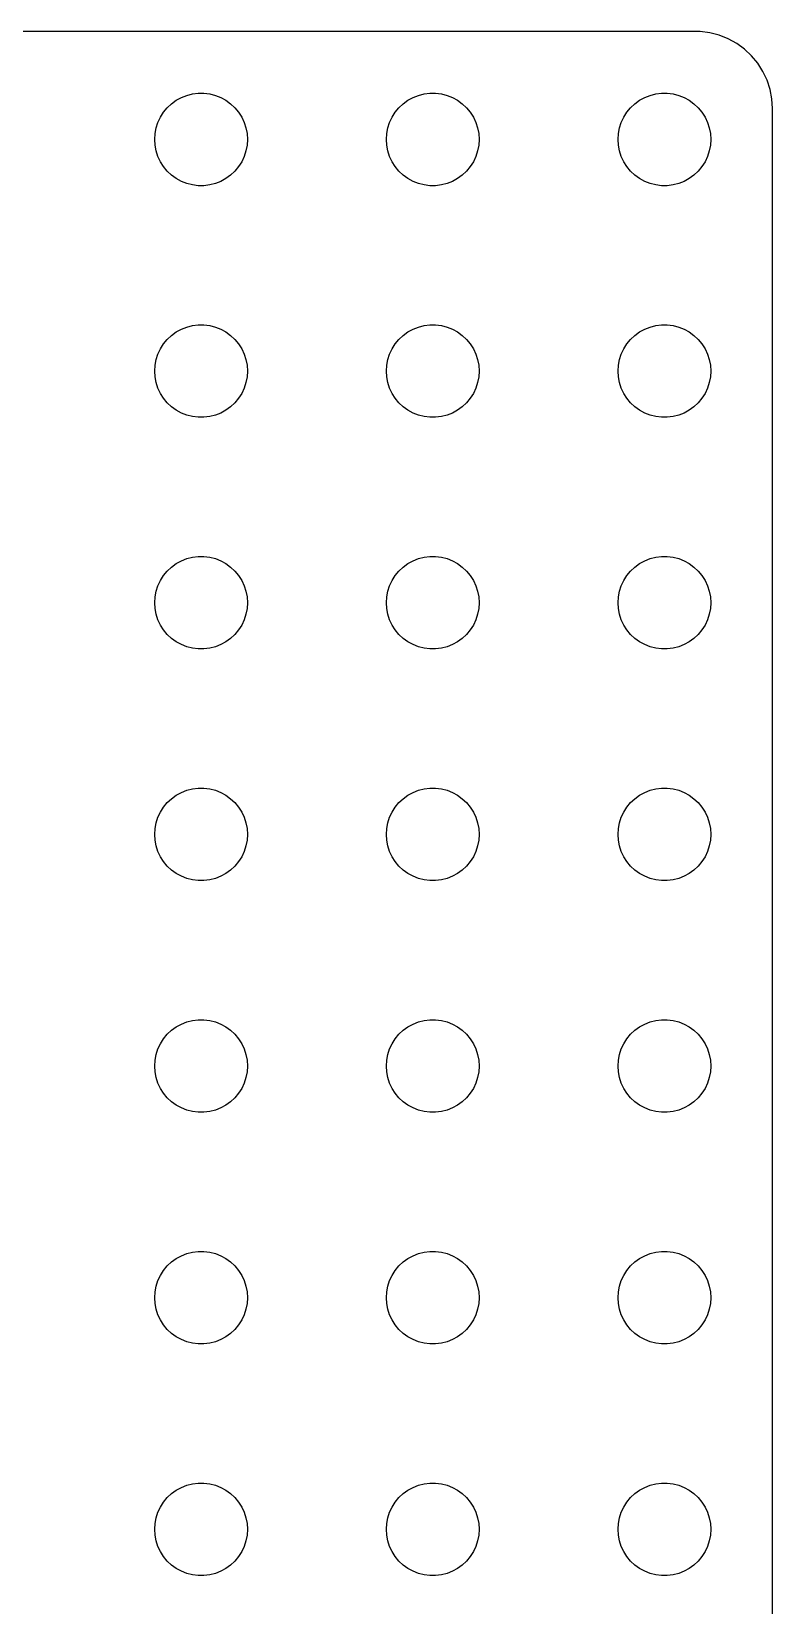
# Model space of a CAD drawing. Header units: metres. Extents: x -97 to 97, y -97 to 97.
# Drawn here: x 49 to 97, y -4.9 to 97 of the extents above; entities that cross this region are included whole.
import ezdxf

# ---------------------------------------------------------------- set-up
doc = ezdxf.new("R2010")
doc.units = ezdxf.units.M

msp = doc.modelspace()

# ---------------------------------------------------------------- linework, layer by layer
for p, q in [((92.3139, 96.9901), (-92.3139, 96.9901)), ((92.9369, 96.9114), (92.3139, 96.9901)), ((93.5451, 96.7553), (92.9369, 96.9114)), ((94.1289, 96.5241), (93.5451, 96.7553)), ((94.6791, 96.2216), (94.1289, 96.5241)), ((95.1871, 95.8526), (94.6791, 96.2216)), ((95.6448, 95.4227), (95.1871, 95.8526)), ((96.0451, 94.9389), (95.6448, 95.4227)), ((96.3815, 94.4088), (96.0451, 94.9389)), ((96.6489, 93.8406), (96.3815, 94.4088)), ((96.8429, 93.2434), (96.6489, 93.8406)), ((58.7227, 92.7145), (59.0729, 92.8532)), ((59.0729, 92.8532), (59.4379, 92.9469)), ((59.4379, 92.9469), (59.8116, 92.9941)), ((59.8116, 92.9941), (60.1884, 92.9941)), ((60.1884, 92.9941), (60.5621, 92.9469)), ((60.5621, 92.9469), (60.927, 92.8532)), ((60.927, 92.8532), (61.2773, 92.7145)), ((73.7227, 92.7145), (74.073, 92.8532)), ((74.073, 92.8532), (74.4379, 92.9469)), ((74.4379, 92.9469), (74.8116, 92.9941)), ((74.8116, 92.9941), (75.1884, 92.9941)), ((75.1884, 92.9941), (75.5621, 92.9469)), ((75.5621, 92.9469), (75.927, 92.8532)), ((75.927, 92.8532), (76.2773, 92.7145)), ((88.7227, 92.7145), (89.073, 92.8532)), ((89.073, 92.8532), (89.4379, 92.9469)), ((89.4379, 92.9469), (89.8116, 92.9941)), ((89.8116, 92.9941), (90.1884, 92.9941)), ((90.1884, 92.9941), (90.5621, 92.9469)), ((90.5621, 92.9469), (90.927, 92.8532)), ((90.927, 92.8532), (91.2773, 92.7145)), ((96.9606, 92.6267), (96.8429, 93.2434)), ((57.3711, 91.4453), (57.5729, 91.7634)), ((57.5729, 91.7634), (57.8131, 92.0536)), ((57.8131, 92.0536), (58.0877, 92.3115)), ((58.0877, 92.3115), (58.3925, 92.533)), ((58.3925, 92.533), (58.7227, 92.7145)), ((61.2773, 92.7145), (61.6075, 92.533)), ((61.6075, 92.533), (61.9123, 92.3115)), ((61.9123, 92.3115), (62.1869, 92.0536)), ((62.1869, 92.0536), (62.427, 91.7634)), ((62.427, 91.7634), (62.6289, 91.4453)), ((72.3711, 91.4453), (72.573, 91.7634)), ((72.573, 91.7634), (72.8131, 92.0536)), ((72.8131, 92.0536), (73.0877, 92.3115)), ((73.0877, 92.3115), (73.3925, 92.533)), ((73.3925, 92.533), (73.7227, 92.7145)), ((76.2773, 92.7145), (76.6075, 92.533)), ((76.6075, 92.533), (76.9123, 92.3115)), ((76.9123, 92.3115), (77.1869, 92.0536)), ((77.1869, 92.0536), (77.427, 91.7634)), ((77.427, 91.7634), (77.6289, 91.4453)), ((87.3711, 91.4453), (87.573, 91.7634)), ((87.573, 91.7634), (87.8131, 92.0536)), ((87.8131, 92.0536), (88.0877, 92.3115)), ((88.0877, 92.3115), (88.3925, 92.533)), ((88.3925, 92.533), (88.7227, 92.7145)), ((91.2773, 92.7145), (91.6075, 92.533)), ((91.6075, 92.533), (91.9123, 92.3115)), ((91.9123, 92.3115), (92.1869, 92.0536)), ((92.1869, 92.0536), (92.427, 91.7634)), ((92.427, 91.7634), (92.6289, 91.4453)), ((97, 92), (96.9606, 92.6267)), ((97, -92), (97, 92)), ((57.0237, 90.376), (57.0942, 90.7461)), ((57.0942, 90.7461), (57.2107, 91.1044)), ((57.2107, 91.1044), (57.3711, 91.4453)), ((62.6289, 91.4453), (62.7893, 91.1044)), ((62.7893, 91.1044), (62.9057, 90.7461)), ((62.9057, 90.7461), (62.9763, 90.376)), ((72.0237, 90.376), (72.0943, 90.7461)), ((72.0943, 90.7461), (72.2107, 91.1044)), ((72.2107, 91.1044), (72.3711, 91.4453)), ((77.6289, 91.4453), (77.7893, 91.1044)), ((77.7893, 91.1044), (77.9057, 90.7461)), ((77.9057, 90.7461), (77.9763, 90.376)), ((87.0237, 90.376), (87.0943, 90.7461)), ((87.0943, 90.7461), (87.2107, 91.1044)), ((87.2107, 91.1044), (87.3711, 91.4453)), ((92.6289, 91.4453), (92.7893, 91.1044)), ((92.7893, 91.1044), (92.9057, 90.7461)), ((92.9057, 90.7461), (92.9763, 90.376)), ((57, 90), (57.0237, 90.376)), ((57.0237, 89.624), (57, 90)), ((62.9763, 90.376), (63, 90)), ((63, 90), (62.9763, 89.624)), ((72, 90), (72.0237, 90.376)), ((72.0237, 89.624), (72, 90)), ((77.9763, 90.376), (78, 90)), ((78, 90), (77.9763, 89.624)), ((87, 90), (87.0237, 90.376)), ((87.0237, 89.624), (87, 90)), ((92.9763, 90.376), (93, 90)), ((93, 90), (92.9763, 89.624)), ((57.0942, 89.2539), (57.0237, 89.624)), ((57.2107, 88.8956), (57.0942, 89.2539)), ((57.3711, 88.5547), (57.2107, 88.8956)), ((62.7893, 88.8956), (62.6289, 88.5547)), ((62.9057, 89.2539), (62.7893, 88.8956)), ((62.9763, 89.624), (62.9057, 89.2539)), ((72.0943, 89.2539), (72.0237, 89.624)), ((72.2107, 88.8956), (72.0943, 89.2539)), ((72.3711, 88.5547), (72.2107, 88.8956)), ((77.7893, 88.8956), (77.6289, 88.5547)), ((77.9057, 89.2539), (77.7893, 88.8956)), ((77.9763, 89.624), (77.9057, 89.2539)), ((87.0943, 89.2539), (87.0237, 89.624)), ((87.2107, 88.8956), (87.0943, 89.2539)), ((87.3711, 88.5547), (87.2107, 88.8956)), ((92.7893, 88.8956), (92.6289, 88.5547)), ((92.9057, 89.2539), (92.7893, 88.8956)), ((92.9763, 89.624), (92.9057, 89.2539)), ((57.5729, 88.2366), (57.3711, 88.5547)), ((57.8131, 87.9464), (57.5729, 88.2366)), ((58.0877, 87.6885), (57.8131, 87.9464)), ((58.3925, 87.467), (58.0877, 87.6885)), ((61.9123, 87.6885), (61.6075, 87.467)), ((62.1869, 87.9464), (61.9123, 87.6885)), ((62.427, 88.2366), (62.1869, 87.9464)), ((62.6289, 88.5547), (62.427, 88.2366)), ((72.573, 88.2366), (72.3711, 88.5547)), ((72.8131, 87.9464), (72.573, 88.2366)), ((73.0877, 87.6885), (72.8131, 87.9464)), ((73.3925, 87.467), (73.0877, 87.6885)), ((76.9123, 87.6885), (76.6075, 87.467)), ((77.1869, 87.9464), (76.9123, 87.6885)), ((77.427, 88.2366), (77.1869, 87.9464)), ((77.6289, 88.5547), (77.427, 88.2366)), ((87.573, 88.2366), (87.3711, 88.5547)), ((87.8131, 87.9464), (87.573, 88.2366)), ((88.0877, 87.6885), (87.8131, 87.9464)), ((88.3925, 87.467), (88.0877, 87.6885)), ((91.9123, 87.6885), (91.6075, 87.467)), ((92.1869, 87.9464), (91.9123, 87.6885)), ((92.427, 88.2366), (92.1869, 87.9464)), ((92.6289, 88.5547), (92.427, 88.2366)), ((58.7227, 87.2855), (58.3925, 87.467)), ((59.0729, 87.1468), (58.7227, 87.2855)), ((59.4379, 87.0531), (59.0729, 87.1468)), ((59.8116, 87.0059), (59.4379, 87.0531)), ((60.1884, 87.0059), (59.8116, 87.0059)), ((60.5621, 87.0531), (60.1884, 87.0059)), ((60.927, 87.1468), (60.5621, 87.0531)), ((61.2773, 87.2855), (60.927, 87.1468)), ((61.6075, 87.467), (61.2773, 87.2855)), ((73.7227, 87.2855), (73.3925, 87.467)), ((74.073, 87.1468), (73.7227, 87.2855)), ((74.4379, 87.0531), (74.073, 87.1468)), ((74.8116, 87.0059), (74.4379, 87.0531)), ((75.1884, 87.0059), (74.8116, 87.0059)), ((75.5621, 87.0531), (75.1884, 87.0059)), ((75.927, 87.1468), (75.5621, 87.0531)), ((76.2773, 87.2855), (75.927, 87.1468)), ((76.6075, 87.467), (76.2773, 87.2855)), ((88.7227, 87.2855), (88.3925, 87.467)), ((89.073, 87.1468), (88.7227, 87.2855)), ((89.4379, 87.0531), (89.073, 87.1468)), ((89.8116, 87.0059), (89.4379, 87.0531)), ((90.1884, 87.0059), (89.8116, 87.0059)), ((90.5621, 87.0531), (90.1884, 87.0059)), ((90.927, 87.1468), (90.5621, 87.0531)), ((91.2773, 87.2855), (90.927, 87.1468)), ((91.6075, 87.467), (91.2773, 87.2855)), ((58.0877, 77.3115), (58.3925, 77.533)), ((58.3925, 77.533), (58.7227, 77.7145)), ((58.7227, 77.7145), (59.0729, 77.8532)), ((59.0729, 77.8532), (59.4379, 77.9469)), ((59.4379, 77.9469), (59.8116, 77.9941)), ((59.8116, 77.9941), (60.1884, 77.9941)), ((60.1884, 77.9941), (60.5621, 77.9469)), ((60.5621, 77.9469), (60.927, 77.8532)), ((60.927, 77.8532), (61.2773, 77.7145)), ((61.2773, 77.7145), (61.6075, 77.533)), ((61.6075, 77.533), (61.9123, 77.3115)), ((73.0877, 77.3115), (73.3925, 77.533)), ((73.3925, 77.533), (73.7227, 77.7145)), ((73.7227, 77.7145), (74.073, 77.8532)), ((74.073, 77.8532), (74.4379, 77.9469)), ((74.4379, 77.9469), (74.8116, 77.9941)), ((74.8116, 77.9941), (75.1884, 77.9941)), ((75.1884, 77.9941), (75.5621, 77.9469)), ((75.5621, 77.9469), (75.927, 77.8532)), ((75.927, 77.8532), (76.2773, 77.7145)), ((76.2773, 77.7145), (76.6075, 77.533)), ((76.6075, 77.533), (76.9123, 77.3115)), ((88.0877, 77.3115), (88.3925, 77.533)), ((88.3925, 77.533), (88.7227, 77.7145)), ((88.7227, 77.7145), (89.073, 77.8532)), ((89.073, 77.8532), (89.4379, 77.9469)), ((89.4379, 77.9469), (89.8116, 77.9941)), ((89.8116, 77.9941), (90.1884, 77.9941)), ((90.1884, 77.9941), (90.5621, 77.9469)), ((90.5621, 77.9469), (90.927, 77.8532)), ((90.927, 77.8532), (91.2773, 77.7145)), ((91.2773, 77.7145), (91.6075, 77.533)), ((91.6075, 77.533), (91.9123, 77.3115)), ((57.2107, 76.1044), (57.3711, 76.4453)), ((57.3711, 76.4453), (57.5729, 76.7634)), ((57.5729, 76.7634), (57.8131, 77.0536)), ((57.8131, 77.0536), (58.0877, 77.3115)), ((61.9123, 77.3115), (62.1869, 77.0536)), ((62.1869, 77.0536), (62.427, 76.7634)), ((62.427, 76.7634), (62.6289, 76.4453)), ((62.6289, 76.4453), (62.7893, 76.1044)), ((72.2107, 76.1044), (72.3711, 76.4453)), ((72.3711, 76.4453), (72.573, 76.7634)), ((72.573, 76.7634), (72.8131, 77.0536)), ((72.8131, 77.0536), (73.0877, 77.3115)), ((76.9123, 77.3115), (77.1869, 77.0536)), ((77.1869, 77.0536), (77.427, 76.7634)), ((77.427, 76.7634), (77.6289, 76.4453)), ((77.6289, 76.4453), (77.7893, 76.1044)), ((87.2107, 76.1044), (87.3711, 76.4453)), ((87.3711, 76.4453), (87.573, 76.7634)), ((87.573, 76.7634), (87.8131, 77.0536)), ((87.8131, 77.0536), (88.0877, 77.3115)), ((91.9123, 77.3115), (92.1869, 77.0536)), ((92.1869, 77.0536), (92.427, 76.7634)), ((92.427, 76.7634), (92.6289, 76.4453)), ((92.6289, 76.4453), (92.7893, 76.1044)), ((57.0237, 75.376), (57.0942, 75.7461)), ((57.0942, 75.7461), (57.2107, 76.1044)), ((62.7893, 76.1044), (62.9057, 75.7461)), ((62.9057, 75.7461), (62.9763, 75.376)), ((72.0237, 75.376), (72.0943, 75.7461)), ((72.0943, 75.7461), (72.2107, 76.1044)), ((77.7893, 76.1044), (77.9057, 75.7461)), ((77.9057, 75.7461), (77.9763, 75.376)), ((87.0237, 75.376), (87.0943, 75.7461)), ((87.0943, 75.7461), (87.2107, 76.1044)), ((92.7893, 76.1044), (92.9057, 75.7461)), ((92.9057, 75.7461), (92.9763, 75.376)), ((57, 75), (57.0237, 75.376)), ((57.0237, 74.624), (57, 75)), ((57.0942, 74.2539), (57.0237, 74.624)), ((62.9763, 74.624), (62.9057, 74.2539)), ((62.9763, 75.376), (63, 75)), ((63, 75), (62.9763, 74.624)), ((72, 75), (72.0237, 75.376)), ((72.0237, 74.624), (72, 75)), ((72.0943, 74.2539), (72.0237, 74.624)), ((77.9763, 74.624), (77.9057, 74.2539)), ((77.9763, 75.376), (78, 75)), ((78, 75), (77.9763, 74.624)), ((87, 75), (87.0237, 75.376)), ((87.0237, 74.624), (87, 75)), ((87.0943, 74.2539), (87.0237, 74.624)), ((92.9763, 74.624), (92.9057, 74.2539)), ((92.9763, 75.376), (93, 75)), ((93, 75), (92.9763, 74.624)), ((57.2107, 73.8956), (57.0942, 74.2539)), ((57.3711, 73.5547), (57.2107, 73.8956)), ((57.5729, 73.2366), (57.3711, 73.5547)), ((62.6289, 73.5547), (62.427, 73.2366)), ((62.7893, 73.8956), (62.6289, 73.5547)), ((62.9057, 74.2539), (62.7893, 73.8956)), ((72.2107, 73.8956), (72.0943, 74.2539)), ((72.3711, 73.5547), (72.2107, 73.8956)), ((72.573, 73.2366), (72.3711, 73.5547)), ((77.6289, 73.5547), (77.427, 73.2366)), ((77.7893, 73.8956), (77.6289, 73.5547)), ((77.9057, 74.2539), (77.7893, 73.8956)), ((87.2107, 73.8956), (87.0943, 74.2539)), ((87.3711, 73.5547), (87.2107, 73.8956)), ((87.573, 73.2366), (87.3711, 73.5547)), ((92.6289, 73.5547), (92.427, 73.2366)), ((92.7893, 73.8956), (92.6289, 73.5547)), ((92.9057, 74.2539), (92.7893, 73.8956)), ((57.8131, 72.9464), (57.5729, 73.2366)), ((58.0877, 72.6885), (57.8131, 72.9464)), ((58.3925, 72.467), (58.0877, 72.6885)), ((58.7227, 72.2855), (58.3925, 72.467)), ((61.6075, 72.467), (61.2773, 72.2855)), ((61.9123, 72.6885), (61.6075, 72.467)), ((62.1869, 72.9464), (61.9123, 72.6885)), ((62.427, 73.2366), (62.1869, 72.9464)), ((72.8131, 72.9464), (72.573, 73.2366)), ((73.0877, 72.6885), (72.8131, 72.9464)), ((73.3925, 72.467), (73.0877, 72.6885)), ((73.7227, 72.2855), (73.3925, 72.467)), ((76.6075, 72.467), (76.2773, 72.2855)), ((76.9123, 72.6885), (76.6075, 72.467)), ((77.1869, 72.9464), (76.9123, 72.6885)), ((77.427, 73.2366), (77.1869, 72.9464)), ((87.8131, 72.9464), (87.573, 73.2366)), ((88.0877, 72.6885), (87.8131, 72.9464)), ((88.3925, 72.467), (88.0877, 72.6885)), ((88.7227, 72.2855), (88.3925, 72.467)), ((91.6075, 72.467), (91.2773, 72.2855)), ((91.9123, 72.6885), (91.6075, 72.467)), ((92.1869, 72.9464), (91.9123, 72.6885)), ((92.427, 73.2366), (92.1869, 72.9464)), ((59.0729, 72.1468), (58.7227, 72.2855)), ((59.4379, 72.0531), (59.0729, 72.1468)), ((59.8116, 72.0059), (59.4379, 72.0531)), ((60.1884, 72.0059), (59.8116, 72.0059)), ((60.5621, 72.0531), (60.1884, 72.0059)), ((60.927, 72.1468), (60.5621, 72.0531)), ((61.2773, 72.2855), (60.927, 72.1468)), ((74.073, 72.1468), (73.7227, 72.2855)), ((74.4379, 72.0531), (74.073, 72.1468)), ((74.8116, 72.0059), (74.4379, 72.0531)), ((75.1884, 72.0059), (74.8116, 72.0059)), ((75.5621, 72.0531), (75.1884, 72.0059)), ((75.927, 72.1468), (75.5621, 72.0531)), ((76.2773, 72.2855), (75.927, 72.1468)), ((89.073, 72.1468), (88.7227, 72.2855)), ((89.4379, 72.0531), (89.073, 72.1468)), ((89.8116, 72.0059), (89.4379, 72.0531)), ((90.1884, 72.0059), (89.8116, 72.0059)), ((90.5621, 72.0531), (90.1884, 72.0059)), ((90.927, 72.1468), (90.5621, 72.0531)), ((91.2773, 72.2855), (90.927, 72.1468)), ((57.8131, 62.0536), (58.0877, 62.3115)), ((58.0877, 62.3115), (58.3925, 62.533)), ((58.3925, 62.533), (58.7227, 62.7145)), ((58.7227, 62.7145), (59.0729, 62.8532)), ((59.0729, 62.8532), (59.4379, 62.9469)), ((59.4379, 62.9469), (59.8116, 62.9941)), ((59.8116, 62.9941), (60.1884, 62.9941)), ((60.1884, 62.9941), (60.5621, 62.9469)), ((60.5621, 62.9469), (60.927, 62.8532)), ((60.927, 62.8532), (61.2773, 62.7145)), ((61.2773, 62.7145), (61.6075, 62.533)), ((61.6075, 62.533), (61.9123, 62.3115)), ((61.9123, 62.3115), (62.1869, 62.0536)), ((72.8131, 62.0536), (73.0877, 62.3115)), ((73.0877, 62.3115), (73.3925, 62.533)), ((73.3925, 62.533), (73.7227, 62.7145)), ((73.7227, 62.7145), (74.073, 62.8532)), ((74.073, 62.8532), (74.4379, 62.9469)), ((74.4379, 62.9469), (74.8116, 62.9941)), ((74.8116, 62.9941), (75.1884, 62.9941)), ((75.1884, 62.9941), (75.5621, 62.9469)), ((75.5621, 62.9469), (75.927, 62.8532)), ((75.927, 62.8532), (76.2773, 62.7145)), ((76.2773, 62.7145), (76.6075, 62.533)), ((76.6075, 62.533), (76.9123, 62.3115)), ((76.9123, 62.3115), (77.1869, 62.0536)), ((87.8131, 62.0536), (88.0877, 62.3115)), ((88.0877, 62.3115), (88.3925, 62.533)), ((88.3925, 62.533), (88.7227, 62.7145)), ((88.7227, 62.7145), (89.073, 62.8532)), ((89.073, 62.8532), (89.4379, 62.9469)), ((89.4379, 62.9469), (89.8116, 62.9941)), ((89.8116, 62.9941), (90.1884, 62.9941)), ((90.1884, 62.9941), (90.5621, 62.9469)), ((90.5621, 62.9469), (90.927, 62.8532)), ((90.927, 62.8532), (91.2773, 62.7145)), ((91.2773, 62.7145), (91.6075, 62.533)), ((91.6075, 62.533), (91.9123, 62.3115)), ((91.9123, 62.3115), (92.1869, 62.0536)), ((57.2107, 61.1044), (57.3711, 61.4453)), ((57.3711, 61.4453), (57.5729, 61.7634)), ((57.5729, 61.7634), (57.8131, 62.0536)), ((62.1869, 62.0536), (62.427, 61.7634)), ((62.427, 61.7634), (62.6289, 61.4453)), ((62.6289, 61.4453), (62.7893, 61.1044)), ((72.2107, 61.1044), (72.3711, 61.4453)), ((72.3711, 61.4453), (72.573, 61.7634)), ((72.573, 61.7634), (72.8131, 62.0536)), ((77.1869, 62.0536), (77.427, 61.7634)), ((77.427, 61.7634), (77.6289, 61.4453)), ((77.6289, 61.4453), (77.7893, 61.1044)), ((87.2107, 61.1044), (87.3711, 61.4453)), ((87.3711, 61.4453), (87.573, 61.7634)), ((87.573, 61.7634), (87.8131, 62.0536)), ((92.1869, 62.0536), (92.427, 61.7634)), ((92.427, 61.7634), (92.6289, 61.4453)), ((92.6289, 61.4453), (92.7893, 61.1044)), ((57, 60), (57.0237, 60.376)), ((57.0237, 60.376), (57.0942, 60.7461)), ((57.0942, 60.7461), (57.2107, 61.1044)), ((62.7893, 61.1044), (62.9057, 60.7461)), ((62.9057, 60.7461), (62.9763, 60.376)), ((62.9763, 60.376), (63, 60)), ((72, 60), (72.0237, 60.376)), ((72.0237, 60.376), (72.0943, 60.7461)), ((72.0943, 60.7461), (72.2107, 61.1044)), ((77.7893, 61.1044), (77.9057, 60.7461)), ((77.9057, 60.7461), (77.9763, 60.376)), ((77.9763, 60.376), (78, 60)), ((87, 60), (87.0237, 60.376)), ((87.0237, 60.376), (87.0943, 60.7461)), ((87.0943, 60.7461), (87.2107, 61.1044)), ((92.7893, 61.1044), (92.9057, 60.7461)), ((92.9057, 60.7461), (92.9763, 60.376)), ((92.9763, 60.376), (93, 60)), ((57.0237, 59.624), (57, 60)), ((57.0942, 59.2539), (57.0237, 59.624)), ((57.2107, 58.8956), (57.0942, 59.2539)), ((62.9057, 59.2539), (62.7893, 58.8956)), ((62.9763, 59.624), (62.9057, 59.2539)), ((63, 60), (62.9763, 59.624)), ((72.0237, 59.624), (72, 60)), ((72.0943, 59.2539), (72.0237, 59.624)), ((72.2107, 58.8956), (72.0943, 59.2539)), ((77.9057, 59.2539), (77.7893, 58.8956)), ((77.9763, 59.624), (77.9057, 59.2539)), ((78, 60), (77.9763, 59.624)), ((87.0237, 59.624), (87, 60)), ((87.0943, 59.2539), (87.0237, 59.624)), ((87.2107, 58.8956), (87.0943, 59.2539)), ((92.9057, 59.2539), (92.7893, 58.8956)), ((92.9763, 59.624), (92.9057, 59.2539)), ((93, 60), (92.9763, 59.624)), ((57.3711, 58.5547), (57.2107, 58.8956)), ((57.5729, 58.2366), (57.3711, 58.5547)), ((57.8131, 57.9464), (57.5729, 58.2366)), ((62.427, 58.2366), (62.1869, 57.9464)), ((62.6289, 58.5547), (62.427, 58.2366)), ((62.7893, 58.8956), (62.6289, 58.5547)), ((72.3711, 58.5547), (72.2107, 58.8956)), ((72.573, 58.2366), (72.3711, 58.5547)), ((72.8131, 57.9464), (72.573, 58.2366)), ((77.427, 58.2366), (77.1869, 57.9464)), ((77.6289, 58.5547), (77.427, 58.2366)), ((77.7893, 58.8956), (77.6289, 58.5547)), ((87.3711, 58.5547), (87.2107, 58.8956)), ((87.573, 58.2366), (87.3711, 58.5547)), ((87.8131, 57.9464), (87.573, 58.2366)), ((92.427, 58.2366), (92.1869, 57.9464)), ((92.6289, 58.5547), (92.427, 58.2366)), ((92.7893, 58.8956), (92.6289, 58.5547)), ((58.0877, 57.6885), (57.8131, 57.9464)), ((58.3925, 57.467), (58.0877, 57.6885)), ((58.7227, 57.2855), (58.3925, 57.467)), ((59.0729, 57.1468), (58.7227, 57.2855)), ((59.4379, 57.0531), (59.0729, 57.1468)), ((60.927, 57.1468), (60.5621, 57.0531)), ((61.2773, 57.2855), (60.927, 57.1468)), ((61.6075, 57.467), (61.2773, 57.2855)), ((61.9123, 57.6885), (61.6075, 57.467)), ((62.1869, 57.9464), (61.9123, 57.6885)), ((73.0877, 57.6885), (72.8131, 57.9464)), ((73.3925, 57.467), (73.0877, 57.6885)), ((73.7227, 57.2855), (73.3925, 57.467)), ((74.073, 57.1468), (73.7227, 57.2855)), ((74.4379, 57.0531), (74.073, 57.1468)), ((75.927, 57.1468), (75.5621, 57.0531)), ((76.2773, 57.2855), (75.927, 57.1468)), ((76.6075, 57.467), (76.2773, 57.2855)), ((76.9123, 57.6885), (76.6075, 57.467)), ((77.1869, 57.9464), (76.9123, 57.6885)), ((88.0877, 57.6885), (87.8131, 57.9464)), ((88.3925, 57.467), (88.0877, 57.6885)), ((88.7227, 57.2855), (88.3925, 57.467)), ((89.073, 57.1468), (88.7227, 57.2855)), ((89.4379, 57.0531), (89.073, 57.1468)), ((90.927, 57.1468), (90.5621, 57.0531)), ((91.2773, 57.2855), (90.927, 57.1468)), ((91.6075, 57.467), (91.2773, 57.2855)), ((91.9123, 57.6885), (91.6075, 57.467)), ((92.1869, 57.9464), (91.9123, 57.6885)), ((59.8116, 57.0059), (59.4379, 57.0531)), ((60.1884, 57.0059), (59.8116, 57.0059)), ((60.5621, 57.0531), (60.1884, 57.0059)), ((74.8116, 57.0059), (74.4379, 57.0531)), ((75.1884, 57.0059), (74.8116, 57.0059)), ((75.5621, 57.0531), (75.1884, 57.0059)), ((89.8116, 57.0059), (89.4379, 57.0531)), ((90.1884, 57.0059), (89.8116, 57.0059)), ((90.5621, 57.0531), (90.1884, 57.0059)), ((59.0729, 47.8532), (59.4379, 47.9469)), ((59.4379, 47.9469), (59.8116, 47.9941)), ((59.8116, 47.9941), (60.1884, 47.9941)), ((60.1884, 47.9941), (60.5621, 47.9469)), ((60.5621, 47.9469), (60.927, 47.8532)), ((74.073, 47.8532), (74.4379, 47.9469)), ((74.4379, 47.9469), (74.8116, 47.9941)), ((74.8116, 47.9941), (75.1884, 47.9941)), ((75.1884, 47.9941), (75.5621, 47.9469)), ((75.5621, 47.9469), (75.927, 47.8532)), ((89.073, 47.8532), (89.4379, 47.9469)), ((89.4379, 47.9469), (89.8116, 47.9941)), ((89.8116, 47.9941), (90.1884, 47.9941)), ((90.1884, 47.9941), (90.5621, 47.9469)), ((90.5621, 47.9469), (90.927, 47.8532)), ((57.5729, 46.7634), (57.8131, 47.0536)), ((57.8131, 47.0536), (58.0877, 47.3115)), ((58.0877, 47.3115), (58.3925, 47.533)), ((58.3925, 47.533), (58.7227, 47.7145)), ((58.7227, 47.7145), (59.0729, 47.8532)), ((60.927, 47.8532), (61.2773, 47.7145)), ((61.2773, 47.7145), (61.6075, 47.533)), ((61.6075, 47.533), (61.9123, 47.3115)), ((61.9123, 47.3115), (62.1869, 47.0536)), ((62.1869, 47.0536), (62.427, 46.7634)), ((72.573, 46.7634), (72.8131, 47.0536)), ((72.8131, 47.0536), (73.0877, 47.3115)), ((73.0877, 47.3115), (73.3925, 47.533)), ((73.3925, 47.533), (73.7227, 47.7145)), ((73.7227, 47.7145), (74.073, 47.8532)), ((75.927, 47.8532), (76.2773, 47.7145)), ((76.2773, 47.7145), (76.6075, 47.533)), ((76.6075, 47.533), (76.9123, 47.3115)), ((76.9123, 47.3115), (77.1869, 47.0536)), ((77.1869, 47.0536), (77.427, 46.7634)), ((87.573, 46.7634), (87.8131, 47.0536)), ((87.8131, 47.0536), (88.0877, 47.3115)), ((88.0877, 47.3115), (88.3925, 47.533)), ((88.3925, 47.533), (88.7227, 47.7145)), ((88.7227, 47.7145), (89.073, 47.8532)), ((90.927, 47.8532), (91.2773, 47.7145)), ((91.2773, 47.7145), (91.6075, 47.533)), ((91.6075, 47.533), (91.9123, 47.3115)), ((91.9123, 47.3115), (92.1869, 47.0536)), ((92.1869, 47.0536), (92.427, 46.7634)), ((57.0942, 45.7461), (57.2107, 46.1044)), ((57.2107, 46.1044), (57.3711, 46.4453)), ((57.3711, 46.4453), (57.5729, 46.7634)), ((62.427, 46.7634), (62.6289, 46.4453)), ((62.6289, 46.4453), (62.7893, 46.1044)), ((62.7893, 46.1044), (62.9057, 45.7461)), ((72.0943, 45.7461), (72.2107, 46.1044)), ((72.2107, 46.1044), (72.3711, 46.4453)), ((72.3711, 46.4453), (72.573, 46.7634)), ((77.427, 46.7634), (77.6289, 46.4453)), ((77.6289, 46.4453), (77.7893, 46.1044)), ((77.7893, 46.1044), (77.9057, 45.7461)), ((87.0943, 45.7461), (87.2107, 46.1044)), ((87.2107, 46.1044), (87.3711, 46.4453)), ((87.3711, 46.4453), (87.573, 46.7634)), ((92.427, 46.7634), (92.6289, 46.4453)), ((92.6289, 46.4453), (92.7893, 46.1044)), ((92.7893, 46.1044), (92.9057, 45.7461)), ((57, 45), (57.0237, 45.376)), ((57.0237, 44.624), (57, 45)), ((57.0237, 45.376), (57.0942, 45.7461)), ((62.9057, 45.7461), (62.9763, 45.376)), ((62.9763, 45.376), (63, 45)), ((63, 45), (62.9763, 44.624)), ((72, 45), (72.0237, 45.376)), ((72.0237, 44.624), (72, 45)), ((72.0237, 45.376), (72.0943, 45.7461)), ((77.9057, 45.7461), (77.9763, 45.376)), ((77.9763, 45.376), (78, 45)), ((78, 45), (77.9763, 44.624)), ((87, 45), (87.0237, 45.376)), ((87.0237, 44.624), (87, 45)), ((87.0237, 45.376), (87.0943, 45.7461)), ((92.9057, 45.7461), (92.9763, 45.376)), ((92.9763, 45.376), (93, 45)), ((93, 45), (92.9763, 44.624)), ((57.0942, 44.2539), (57.0237, 44.624)), ((57.2107, 43.8956), (57.0942, 44.2539)), ((57.3711, 43.5547), (57.2107, 43.8956)), ((62.7893, 43.8956), (62.6289, 43.5547)), ((62.9057, 44.2539), (62.7893, 43.8956)), ((62.9763, 44.624), (62.9057, 44.2539)), ((72.0943, 44.2539), (72.0237, 44.624)), ((72.2107, 43.8956), (72.0943, 44.2539)), ((72.3711, 43.5547), (72.2107, 43.8956)), ((77.7893, 43.8956), (77.6289, 43.5547)), ((77.9057, 44.2539), (77.7893, 43.8956)), ((77.9763, 44.624), (77.9057, 44.2539)), ((87.0943, 44.2539), (87.0237, 44.624)), ((87.2107, 43.8956), (87.0943, 44.2539)), ((87.3711, 43.5547), (87.2107, 43.8956)), ((92.7893, 43.8956), (92.6289, 43.5547)), ((92.9057, 44.2539), (92.7893, 43.8956)), ((92.9763, 44.624), (92.9057, 44.2539)), ((57.5729, 43.2366), (57.3711, 43.5547)), ((57.8131, 42.9464), (57.5729, 43.2366)), ((58.0877, 42.6885), (57.8131, 42.9464)), ((62.1869, 42.9464), (61.9123, 42.6885)), ((62.427, 43.2366), (62.1869, 42.9464)), ((62.6289, 43.5547), (62.427, 43.2366)), ((72.573, 43.2366), (72.3711, 43.5547)), ((72.8131, 42.9464), (72.573, 43.2366)), ((73.0877, 42.6885), (72.8131, 42.9464)), ((77.1869, 42.9464), (76.9123, 42.6885)), ((77.427, 43.2366), (77.1869, 42.9464)), ((77.6289, 43.5547), (77.427, 43.2366)), ((87.573, 43.2366), (87.3711, 43.5547)), ((87.8131, 42.9464), (87.573, 43.2366)), ((88.0877, 42.6885), (87.8131, 42.9464)), ((92.1869, 42.9464), (91.9123, 42.6885)), ((92.427, 43.2366), (92.1869, 42.9464)), ((92.6289, 43.5547), (92.427, 43.2366)), ((58.3925, 42.467), (58.0877, 42.6885)), ((58.7227, 42.2855), (58.3925, 42.467)), ((59.0729, 42.1468), (58.7227, 42.2855)), ((59.4379, 42.0531), (59.0729, 42.1468)), ((59.8116, 42.0059), (59.4379, 42.0531)), ((60.1884, 42.0059), (59.8116, 42.0059)), ((60.5621, 42.0531), (60.1884, 42.0059)), ((60.927, 42.1468), (60.5621, 42.0531)), ((61.2773, 42.2855), (60.927, 42.1468)), ((61.6075, 42.467), (61.2773, 42.2855)), ((61.9123, 42.6885), (61.6075, 42.467)), ((73.3925, 42.467), (73.0877, 42.6885)), ((73.7227, 42.2855), (73.3925, 42.467)), ((74.073, 42.1468), (73.7227, 42.2855)), ((74.4379, 42.0531), (74.073, 42.1468)), ((74.8116, 42.0059), (74.4379, 42.0531)), ((75.1884, 42.0059), (74.8116, 42.0059)), ((75.5621, 42.0531), (75.1884, 42.0059)), ((75.927, 42.1468), (75.5621, 42.0531)), ((76.2773, 42.2855), (75.927, 42.1468)), ((76.6075, 42.467), (76.2773, 42.2855)), ((76.9123, 42.6885), (76.6075, 42.467)), ((88.3925, 42.467), (88.0877, 42.6885)), ((88.7227, 42.2855), (88.3925, 42.467)), ((89.073, 42.1468), (88.7227, 42.2855)), ((89.4379, 42.0531), (89.073, 42.1468)), ((89.8116, 42.0059), (89.4379, 42.0531)), ((90.1884, 42.0059), (89.8116, 42.0059)), ((90.5621, 42.0531), (90.1884, 42.0059)), ((90.927, 42.1468), (90.5621, 42.0531)), ((91.2773, 42.2855), (90.927, 42.1468)), ((91.6075, 42.467), (91.2773, 42.2855)), ((91.9123, 42.6885), (91.6075, 42.467)), ((58.3925, 32.533), (58.7227, 32.7145)), ((58.7227, 32.7145), (59.0729, 32.8532)), ((59.0729, 32.8532), (59.4379, 32.9469)), ((59.4379, 32.9469), (59.8116, 32.9941)), ((59.8116, 32.9941), (60.1884, 32.9941)), ((60.1884, 32.9941), (60.5621, 32.9469)), ((60.5621, 32.9469), (60.927, 32.8532)), ((60.927, 32.8532), (61.2773, 32.7145)), ((61.2773, 32.7145), (61.6075, 32.533)), ((73.3925, 32.533), (73.7227, 32.7145)), ((73.7227, 32.7145), (74.073, 32.8532)), ((74.073, 32.8532), (74.4379, 32.9469)), ((74.4379, 32.9469), (74.8116, 32.9941)), ((74.8116, 32.9941), (75.1884, 32.9941)), ((75.1884, 32.9941), (75.5621, 32.9469)), ((75.5621, 32.9469), (75.927, 32.8532)), ((75.927, 32.8532), (76.2773, 32.7145)), ((76.2773, 32.7145), (76.6075, 32.533)), ((88.3925, 32.533), (88.7227, 32.7145)), ((88.7227, 32.7145), (89.073, 32.8532)), ((89.073, 32.8532), (89.4379, 32.9469)), ((89.4379, 32.9469), (89.8116, 32.9941)), ((89.8116, 32.9941), (90.1884, 32.9941)), ((90.1884, 32.9941), (90.5621, 32.9469)), ((90.5621, 32.9469), (90.927, 32.8532)), ((90.927, 32.8532), (91.2773, 32.7145)), ((91.2773, 32.7145), (91.6075, 32.533)), ((57.3711, 31.4453), (57.5729, 31.7634)), ((57.5729, 31.7634), (57.8131, 32.0536)), ((57.8131, 32.0536), (58.0877, 32.3115)), ((58.0877, 32.3115), (58.3925, 32.533)), ((61.6075, 32.533), (61.9123, 32.3115)), ((61.9123, 32.3115), (62.1869, 32.0536)), ((62.1869, 32.0536), (62.427, 31.7634)), ((62.427, 31.7634), (62.6289, 31.4453)), ((72.3711, 31.4453), (72.573, 31.7634)), ((72.573, 31.7634), (72.8131, 32.0536)), ((72.8131, 32.0536), (73.0877, 32.3115)), ((73.0877, 32.3115), (73.3925, 32.533)), ((76.6075, 32.533), (76.9123, 32.3115)), ((76.9123, 32.3115), (77.1869, 32.0536)), ((77.1869, 32.0536), (77.427, 31.7634)), ((77.427, 31.7634), (77.6289, 31.4453)), ((87.3711, 31.4453), (87.573, 31.7634)), ((87.573, 31.7634), (87.8131, 32.0536)), ((87.8131, 32.0536), (88.0877, 32.3115)), ((88.0877, 32.3115), (88.3925, 32.533)), ((91.6075, 32.533), (91.9123, 32.3115)), ((91.9123, 32.3115), (92.1869, 32.0536)), ((92.1869, 32.0536), (92.427, 31.7634)), ((92.427, 31.7634), (92.6289, 31.4453)), ((57.0237, 30.376), (57.0942, 30.7461)), ((57.0942, 30.7461), (57.2107, 31.1044)), ((57.2107, 31.1044), (57.3711, 31.4453)), ((62.6289, 31.4453), (62.7893, 31.1044)), ((62.7893, 31.1044), (62.9057, 30.7461)), ((62.9057, 30.7461), (62.9763, 30.376)), ((72.0237, 30.376), (72.0943, 30.7461)), ((72.0943, 30.7461), (72.2107, 31.1044)), ((72.2107, 31.1044), (72.3711, 31.4453)), ((77.6289, 31.4453), (77.7893, 31.1044)), ((77.7893, 31.1044), (77.9057, 30.7461)), ((77.9057, 30.7461), (77.9763, 30.376)), ((87.0237, 30.376), (87.0943, 30.7461)), ((87.0943, 30.7461), (87.2107, 31.1044)), ((87.2107, 31.1044), (87.3711, 31.4453)), ((92.6289, 31.4453), (92.7893, 31.1044)), ((92.7893, 31.1044), (92.9057, 30.7461)), ((92.9057, 30.7461), (92.9763, 30.376)), ((57, 30), (57.0237, 30.376)), ((57.0237, 29.624), (57, 30)), ((57.0942, 29.2539), (57.0237, 29.624)), ((62.9763, 29.624), (62.9057, 29.2539)), ((62.9763, 30.376), (63, 30)), ((63, 30), (62.9763, 29.624)), ((72, 30), (72.0237, 30.376)), ((72.0237, 29.624), (72, 30)), ((72.0943, 29.2539), (72.0237, 29.624)), ((77.9763, 29.624), (77.9057, 29.2539)), ((77.9763, 30.376), (78, 30)), ((78, 30), (77.9763, 29.624)), ((87, 30), (87.0237, 30.376)), ((87.0237, 29.624), (87, 30)), ((87.0943, 29.2539), (87.0237, 29.624)), ((92.9763, 29.624), (92.9057, 29.2539)), ((92.9763, 30.376), (93, 30)), ((93, 30), (92.9763, 29.624)), ((57.2107, 28.8956), (57.0942, 29.2539)), ((57.3711, 28.5547), (57.2107, 28.8956)), ((57.5729, 28.2366), (57.3711, 28.5547)), ((62.6289, 28.5547), (62.427, 28.2366)), ((62.7893, 28.8956), (62.6289, 28.5547)), ((62.9057, 29.2539), (62.7893, 28.8956)), ((72.2107, 28.8956), (72.0943, 29.2539)), ((72.3711, 28.5547), (72.2107, 28.8956)), ((72.573, 28.2366), (72.3711, 28.5547)), ((77.6289, 28.5547), (77.427, 28.2366)), ((77.7893, 28.8956), (77.6289, 28.5547)), ((77.9057, 29.2539), (77.7893, 28.8956)), ((87.2107, 28.8956), (87.0943, 29.2539)), ((87.3711, 28.5547), (87.2107, 28.8956)), ((87.573, 28.2366), (87.3711, 28.5547)), ((92.6289, 28.5547), (92.427, 28.2366)), ((92.7893, 28.8956), (92.6289, 28.5547)), ((92.9057, 29.2539), (92.7893, 28.8956)), ((57.8131, 27.9464), (57.5729, 28.2366)), ((58.0877, 27.6884), (57.8131, 27.9464)), ((58.3925, 27.467), (58.0877, 27.6884)), ((61.9123, 27.6884), (61.6075, 27.467)), ((62.1869, 27.9464), (61.9123, 27.6884)), ((62.427, 28.2366), (62.1869, 27.9464)), ((72.8131, 27.9464), (72.573, 28.2366)), ((73.0877, 27.6884), (72.8131, 27.9464)), ((73.3925, 27.467), (73.0877, 27.6884)), ((76.9123, 27.6884), (76.6075, 27.467)), ((77.1869, 27.9464), (76.9123, 27.6884)), ((77.427, 28.2366), (77.1869, 27.9464)), ((87.8131, 27.9464), (87.573, 28.2366)), ((88.0877, 27.6884), (87.8131, 27.9464)), ((88.3925, 27.467), (88.0877, 27.6884)), ((91.9123, 27.6884), (91.6075, 27.467)), ((92.1869, 27.9464), (91.9123, 27.6884)), ((92.427, 28.2366), (92.1869, 27.9464)), ((58.7227, 27.2855), (58.3925, 27.467)), ((59.0729, 27.1468), (58.7227, 27.2855)), ((59.4379, 27.0531), (59.0729, 27.1468)), ((59.8116, 27.0059), (59.4379, 27.0531)), ((60.1884, 27.0059), (59.8116, 27.0059)), ((60.5621, 27.0531), (60.1884, 27.0059)), ((60.927, 27.1468), (60.5621, 27.0531)), ((61.2773, 27.2855), (60.927, 27.1468)), ((61.6075, 27.467), (61.2773, 27.2855)), ((73.7227, 27.2855), (73.3925, 27.467)), ((74.073, 27.1468), (73.7227, 27.2855)), ((74.4379, 27.0531), (74.073, 27.1468)), ((74.8116, 27.0059), (74.4379, 27.0531)), ((75.1884, 27.0059), (74.8116, 27.0059)), ((75.5621, 27.0531), (75.1884, 27.0059)), ((75.927, 27.1468), (75.5621, 27.0531)), ((76.2773, 27.2855), (75.927, 27.1468)), ((76.6075, 27.467), (76.2773, 27.2855)), ((88.7227, 27.2855), (88.3925, 27.467)), ((89.073, 27.1468), (88.7227, 27.2855)), ((89.4379, 27.0531), (89.073, 27.1468)), ((89.8116, 27.0059), (89.4379, 27.0531)), ((90.1884, 27.0059), (89.8116, 27.0059)), ((90.5621, 27.0531), (90.1884, 27.0059)), ((90.927, 27.1468), (90.5621, 27.0531)), ((91.2773, 27.2855), (90.927, 27.1468)), ((91.6075, 27.467), (91.2773, 27.2855)), ((58.0877, 17.3115), (58.3925, 17.533)), ((58.3925, 17.533), (58.7227, 17.7145)), ((58.7227, 17.7145), (59.0729, 17.8532)), ((59.0729, 17.8532), (59.4379, 17.9469)), ((59.4379, 17.9469), (59.8116, 17.9941)), ((59.8116, 17.9941), (60.1884, 17.9941)), ((60.1884, 17.9941), (60.5621, 17.9469)), ((60.5621, 17.9469), (60.927, 17.8532)), ((60.927, 17.8532), (61.2773, 17.7145)), ((61.2773, 17.7145), (61.6075, 17.533)), ((61.6075, 17.533), (61.9123, 17.3115)), ((73.0877, 17.3115), (73.3925, 17.533)), ((73.3925, 17.533), (73.7227, 17.7145)), ((73.7227, 17.7145), (74.073, 17.8532)), ((74.073, 17.8532), (74.4379, 17.9469)), ((74.4379, 17.9469), (74.8116, 17.9941)), ((74.8116, 17.9941), (75.1884, 17.9941)), ((75.1884, 17.9941), (75.5621, 17.9469)), ((75.5621, 17.9469), (75.927, 17.8532)), ((75.927, 17.8532), (76.2773, 17.7145)), ((76.2773, 17.7145), (76.6075, 17.533)), ((76.6075, 17.533), (76.9123, 17.3115)), ((88.0877, 17.3115), (88.3925, 17.533)), ((88.3925, 17.533), (88.7227, 17.7145)), ((88.7227, 17.7145), (89.073, 17.8532)), ((89.073, 17.8532), (89.4379, 17.9469)), ((89.4379, 17.9469), (89.8116, 17.9941)), ((89.8116, 17.9941), (90.1884, 17.9941)), ((90.1884, 17.9941), (90.5621, 17.9469)), ((90.5621, 17.9469), (90.927, 17.8532)), ((90.927, 17.8532), (91.2773, 17.7145)), ((91.2773, 17.7145), (91.6075, 17.533)), ((91.6075, 17.533), (91.9123, 17.3115)), ((57.2107, 16.1044), (57.3711, 16.4453)), ((57.3711, 16.4453), (57.5729, 16.7634)), ((57.5729, 16.7634), (57.8131, 17.0536)), ((57.8131, 17.0536), (58.0877, 17.3115)), ((61.9123, 17.3115), (62.1869, 17.0536)), ((62.1869, 17.0536), (62.427, 16.7634)), ((62.427, 16.7634), (62.6289, 16.4453)), ((62.6289, 16.4453), (62.7893, 16.1044)), ((72.2107, 16.1044), (72.3711, 16.4453)), ((72.3711, 16.4453), (72.573, 16.7634)), ((72.573, 16.7634), (72.8131, 17.0536)), ((72.8131, 17.0536), (73.0877, 17.3115)), ((76.9123, 17.3115), (77.1869, 17.0536)), ((77.1869, 17.0536), (77.427, 16.7634)), ((77.427, 16.7634), (77.6289, 16.4453)), ((77.6289, 16.4453), (77.7893, 16.1044)), ((87.2107, 16.1044), (87.3711, 16.4453)), ((87.3711, 16.4453), (87.573, 16.7634)), ((87.573, 16.7634), (87.8131, 17.0536)), ((87.8131, 17.0536), (88.0877, 17.3115)), ((91.9123, 17.3115), (92.1869, 17.0536)), ((92.1869, 17.0536), (92.427, 16.7634)), ((92.427, 16.7634), (92.6289, 16.4453)), ((92.6289, 16.4453), (92.7893, 16.1044)), ((57, 15), (57.0237, 15.376)), ((57.0237, 15.376), (57.0942, 15.7461)), ((57.0942, 15.7461), (57.2107, 16.1044)), ((62.7893, 16.1044), (62.9057, 15.7461)), ((62.9057, 15.7461), (62.9763, 15.376)), ((62.9763, 15.376), (63, 15)), ((72, 15), (72.0237, 15.376)), ((72.0237, 15.376), (72.0943, 15.7461)), ((72.0943, 15.7461), (72.2107, 16.1044)), ((77.7893, 16.1044), (77.9057, 15.7461)), ((77.9057, 15.7461), (77.9763, 15.376)), ((77.9763, 15.376), (78, 15)), ((87, 15), (87.0237, 15.376)), ((87.0237, 15.376), (87.0943, 15.7461)), ((87.0943, 15.7461), (87.2107, 16.1044)), ((92.7893, 16.1044), (92.9057, 15.7461)), ((92.9057, 15.7461), (92.9763, 15.376)), ((92.9763, 15.376), (93, 15)), ((57.0237, 14.624), (57, 15)), ((57.0942, 14.2539), (57.0237, 14.624)), ((62.9763, 14.624), (62.9057, 14.2539)), ((63, 15), (62.9763, 14.624)), ((72.0237, 14.624), (72, 15)), ((72.0943, 14.2539), (72.0237, 14.624)), ((77.9763, 14.624), (77.9057, 14.2539)), ((78, 15), (77.9763, 14.624)), ((87.0237, 14.624), (87, 15)), ((87.0943, 14.2539), (87.0237, 14.624)), ((92.9763, 14.624), (92.9057, 14.2539)), ((93, 15), (92.9763, 14.624)), ((57.2107, 13.8956), (57.0942, 14.2539)), ((57.3711, 13.5547), (57.2107, 13.8956)), ((57.5729, 13.2366), (57.3711, 13.5547)), ((62.6289, 13.5547), (62.427, 13.2366)), ((62.7893, 13.8956), (62.6289, 13.5547)), ((62.9057, 14.2539), (62.7893, 13.8956)), ((72.2107, 13.8956), (72.0943, 14.2539)), ((72.3711, 13.5547), (72.2107, 13.8956)), ((72.573, 13.2366), (72.3711, 13.5547)), ((77.6289, 13.5547), (77.427, 13.2366)), ((77.7893, 13.8956), (77.6289, 13.5547)), ((77.9057, 14.2539), (77.7893, 13.8956)), ((87.2107, 13.8956), (87.0943, 14.2539)), ((87.3711, 13.5547), (87.2107, 13.8956)), ((87.573, 13.2366), (87.3711, 13.5547)), ((92.6289, 13.5547), (92.427, 13.2366)), ((92.7893, 13.8956), (92.6289, 13.5547)), ((92.9057, 14.2539), (92.7893, 13.8956)), ((57.8131, 12.9464), (57.5729, 13.2366)), ((58.0877, 12.6884), (57.8131, 12.9464)), ((58.3925, 12.467), (58.0877, 12.6884)), ((58.7227, 12.2855), (58.3925, 12.467)), ((59.0729, 12.1468), (58.7227, 12.2855)), ((61.2773, 12.2855), (60.927, 12.1468)), ((61.6075, 12.467), (61.2773, 12.2855)), ((61.9123, 12.6884), (61.6075, 12.467)), ((62.1869, 12.9464), (61.9123, 12.6884)), ((62.427, 13.2366), (62.1869, 12.9464)), ((72.8131, 12.9464), (72.573, 13.2366)), ((73.0877, 12.6884), (72.8131, 12.9464)), ((73.3925, 12.467), (73.0877, 12.6884)), ((73.7227, 12.2855), (73.3925, 12.467)), ((74.073, 12.1468), (73.7227, 12.2855)), ((76.2773, 12.2855), (75.927, 12.1468)), ((76.6075, 12.467), (76.2773, 12.2855)), ((76.9123, 12.6884), (76.6075, 12.467)), ((77.1869, 12.9464), (76.9123, 12.6884)), ((77.427, 13.2366), (77.1869, 12.9464)), ((87.8131, 12.9464), (87.573, 13.2366)), ((88.0877, 12.6884), (87.8131, 12.9464)), ((88.3925, 12.467), (88.0877, 12.6884)), ((88.7227, 12.2855), (88.3925, 12.467)), ((89.073, 12.1468), (88.7227, 12.2855)), ((91.2773, 12.2855), (90.927, 12.1468)), ((91.6075, 12.467), (91.2773, 12.2855)), ((91.9123, 12.6884), (91.6075, 12.467)), ((92.1869, 12.9464), (91.9123, 12.6884)), ((92.427, 13.2366), (92.1869, 12.9464)), ((59.4379, 12.0531), (59.0729, 12.1468)), ((59.8116, 12.0059), (59.4379, 12.0531)), ((60.1884, 12.0059), (59.8116, 12.0059)), ((60.5621, 12.0531), (60.1884, 12.0059)), ((60.927, 12.1468), (60.5621, 12.0531)), ((74.4379, 12.0531), (74.073, 12.1468)), ((74.8116, 12.0059), (74.4379, 12.0531)), ((75.1884, 12.0059), (74.8116, 12.0059)), ((75.5621, 12.0531), (75.1884, 12.0059)), ((75.927, 12.1468), (75.5621, 12.0531)), ((89.4379, 12.0531), (89.073, 12.1468)), ((89.8116, 12.0059), (89.4379, 12.0531)), ((90.1884, 12.0059), (89.8116, 12.0059)), ((90.5621, 12.0531), (90.1884, 12.0059)), ((90.927, 12.1468), (90.5621, 12.0531)), ((57.5729, 1.76335), (57.8131, 2.05363)), ((57.8131, 2.05363), (58.0877, 2.31154)), ((58.0877, 2.31154), (58.3925, 2.53297)), ((58.3925, 2.53297), (58.7227, 2.71448)), ((58.7227, 2.71448), (59.0729, 2.85316)), ((59.0729, 2.85316), (59.4379, 2.94685)), ((59.4379, 2.94685), (59.8116, 2.99408)), ((59.8116, 2.99408), (60.1884, 2.99408)), ((60.1884, 2.99408), (60.5621, 2.94685)), ((60.5621, 2.94685), (60.927, 2.85316)), ((60.927, 2.85316), (61.2773, 2.71448)), ((61.2773, 2.71448), (61.6075, 2.53297)), ((61.6075, 2.53297), (61.9123, 2.31154)), ((61.9123, 2.31154), (62.1869, 2.05363)), ((62.1869, 2.05363), (62.427, 1.76335)), ((72.573, 1.76335), (72.8131, 2.05363)), ((72.8131, 2.05363), (73.0877, 2.31154)), ((73.0877, 2.31154), (73.3925, 2.53297)), ((73.3925, 2.53297), (73.7227, 2.71448)), ((73.7227, 2.71448), (74.073, 2.85316)), ((74.073, 2.85316), (74.4379, 2.94685)), ((74.4379, 2.94685), (74.8116, 2.99408)), ((74.8116, 2.99408), (75.1884, 2.99408)), ((75.1884, 2.99408), (75.5621, 2.94685)), ((75.5621, 2.94685), (75.927, 2.85316)), ((75.927, 2.85316), (76.2773, 2.71448)), ((76.2773, 2.71448), (76.6075, 2.53297)), ((76.6075, 2.53297), (76.9123, 2.31154)), ((76.9123, 2.31154), (77.1869, 2.05363)), ((77.1869, 2.05363), (77.427, 1.76335)), ((87.573, 1.76335), (87.8131, 2.05363)), ((87.8131, 2.05363), (88.0877, 2.31154)), ((88.0877, 2.31154), (88.3925, 2.53297)), ((88.3925, 2.53297), (88.7227, 2.71448)), ((88.7227, 2.71448), (89.073, 2.85316)), ((89.073, 2.85316), (89.4379, 2.94685)), ((89.4379, 2.94685), (89.8116, 2.99408)), ((89.8116, 2.99408), (90.1884, 2.99408)), ((90.1884, 2.99408), (90.5621, 2.94685)), ((90.5621, 2.94685), (90.927, 2.85316)), ((90.927, 2.85316), (91.2773, 2.71448)), ((91.2773, 2.71448), (91.6075, 2.53297)), ((91.6075, 2.53297), (91.9123, 2.31154)), ((91.9123, 2.31154), (92.1869, 2.05363)), ((92.1869, 2.05363), (92.427, 1.76335)), ((57.0942, 0.74606), (57.2107, 1.10437)), ((57.2107, 1.10437), (57.3711, 1.44525)), ((57.3711, 1.44525), (57.5729, 1.76335)), ((62.427, 1.76335), (62.6289, 1.44525)), ((62.6289, 1.44525), (62.7893, 1.10437)), ((62.7893, 1.10437), (62.9057, 0.74606)), ((72.0943, 0.74606), (72.2107, 1.10437)), ((72.2107, 1.10437), (72.3711, 1.44525)), ((72.3711, 1.44525), (72.573, 1.76335)), ((77.427, 1.76335), (77.6289, 1.44525)), ((77.6289, 1.44525), (77.7893, 1.10437)), ((77.7893, 1.10437), (77.9057, 0.74606)), ((87.0943, 0.74606), (87.2107, 1.10437)), ((87.2107, 1.10437), (87.3711, 1.44525)), ((87.3711, 1.44525), (87.573, 1.76335)), ((92.427, 1.76335), (92.6289, 1.44525)), ((92.6289, 1.44525), (92.7893, 1.10437)), ((92.7893, 1.10437), (92.9057, 0.74606)), ((57, 0), (57.0237, 0.37599)), ((57.0237, -0.37599), (57, 0)), ((57.0237, 0.37599), (57.0942, 0.74606)), ((62.9057, 0.74606), (62.9763, 0.37599)), ((62.9763, 0.37599), (63, 0)), ((63, 0), (62.9763, -0.37599)), ((72, 0), (72.0237, 0.37599)), ((72.0237, -0.37599), (72, 0)), ((72.0237, 0.37599), (72.0943, 0.74606)), ((77.9057, 0.74606), (77.9763, 0.37599)), ((77.9763, 0.37599), (78, 0)), ((78, 0), (77.9763, -0.37599)), ((87, 0), (87.0237, 0.37599)), ((87.0237, -0.37599), (87, 0)), ((87.0237, 0.37599), (87.0943, 0.74606)), ((92.9057, 0.74606), (92.9763, 0.37599)), ((92.9763, 0.37599), (93, 0)), ((93, 0), (92.9763, -0.37599)), ((57.0942, -0.74606), (57.0237, -0.37599)), ((57.2107, -1.10437), (57.0942, -0.74606)), ((62.9057, -0.74606), (62.7893, -1.10437)), ((62.9763, -0.37599), (62.9057, -0.74606)), ((72.0943, -0.74606), (72.0237, -0.37599)), ((72.2107, -1.10437), (72.0943, -0.74606)), ((77.9057, -0.74606), (77.7893, -1.10437)), ((77.9763, -0.37599), (77.9057, -0.74606)), ((87.0943, -0.74606), (87.0237, -0.37599)), ((87.2107, -1.10437), (87.0943, -0.74606)), ((92.9057, -0.74606), (92.7893, -1.10437)), ((92.9763, -0.37599), (92.9057, -0.74606)), ((57.3711, -1.44525), (57.2107, -1.10437)), ((57.5729, -1.76335), (57.3711, -1.44525)), ((57.8131, -2.05363), (57.5729, -1.76335)), ((62.427, -1.76335), (62.1869, -2.05363)), ((62.6289, -1.44525), (62.427, -1.76335)), ((62.7893, -1.10437), (62.6289, -1.44525)), ((72.3711, -1.44525), (72.2107, -1.10437)), ((72.573, -1.76335), (72.3711, -1.44525)), ((72.8131, -2.05363), (72.573, -1.76335)), ((77.427, -1.76335), (77.1869, -2.05363)), ((77.6289, -1.44525), (77.427, -1.76335)), ((77.7893, -1.10437), (77.6289, -1.44525)), ((87.3711, -1.44525), (87.2107, -1.10437)), ((87.573, -1.76335), (87.3711, -1.44525)), ((87.8131, -2.05363), (87.573, -1.76335)), ((92.427, -1.76335), (92.1869, -2.05363)), ((92.6289, -1.44525), (92.427, -1.76335)), ((92.7893, -1.10437), (92.6289, -1.44525)), ((58.0877, -2.31154), (57.8131, -2.05363)), ((58.3925, -2.53297), (58.0877, -2.31154)), ((58.7227, -2.71448), (58.3925, -2.53297)), ((59.0729, -2.85316), (58.7227, -2.71448)), ((59.4379, -2.94685), (59.0729, -2.85316)), ((59.8116, -2.99408), (59.4379, -2.94685)), ((60.1884, -2.99408), (59.8116, -2.99408)), ((60.5621, -2.94685), (60.1884, -2.99408)), ((60.927, -2.85316), (60.5621, -2.94685)), ((61.2773, -2.71448), (60.927, -2.85316)), ((61.6075, -2.53297), (61.2773, -2.71448)), ((61.9123, -2.31154), (61.6075, -2.53297)), ((62.1869, -2.05363), (61.9123, -2.31154)), ((73.0877, -2.31154), (72.8131, -2.05363)), ((73.3925, -2.53297), (73.0877, -2.31154)), ((73.7227, -2.71448), (73.3925, -2.53297)), ((74.073, -2.85316), (73.7227, -2.71448)), ((74.4379, -2.94685), (74.073, -2.85316)), ((74.8116, -2.99408), (74.4379, -2.94685)), ((75.1884, -2.99408), (74.8116, -2.99408)), ((75.5621, -2.94685), (75.1884, -2.99408)), ((75.927, -2.85316), (75.5621, -2.94685)), ((76.2773, -2.71448), (75.927, -2.85316)), ((76.6075, -2.53297), (76.2773, -2.71448)), ((76.9123, -2.31154), (76.6075, -2.53297)), ((77.1869, -2.05363), (76.9123, -2.31154)), ((88.0877, -2.31154), (87.8131, -2.05363)), ((88.3925, -2.53297), (88.0877, -2.31154)), ((88.7227, -2.71448), (88.3925, -2.53297)), ((89.073, -2.85316), (88.7227, -2.71448)), ((89.4379, -2.94685), (89.073, -2.85316)), ((89.8116, -2.99408), (89.4379, -2.94685)), ((90.1884, -2.99408), (89.8116, -2.99408)), ((90.5621, -2.94685), (90.1884, -2.99408)), ((90.927, -2.85316), (90.5621, -2.94685)), ((91.2773, -2.71448), (90.927, -2.85316)), ((91.6075, -2.53297), (91.2773, -2.71448)), ((91.9123, -2.31154), (91.6075, -2.53297)), ((92.1869, -2.05363), (91.9123, -2.31154))]:
    msp.add_line(p, q)

doc.saveas('drawing.dxf')
